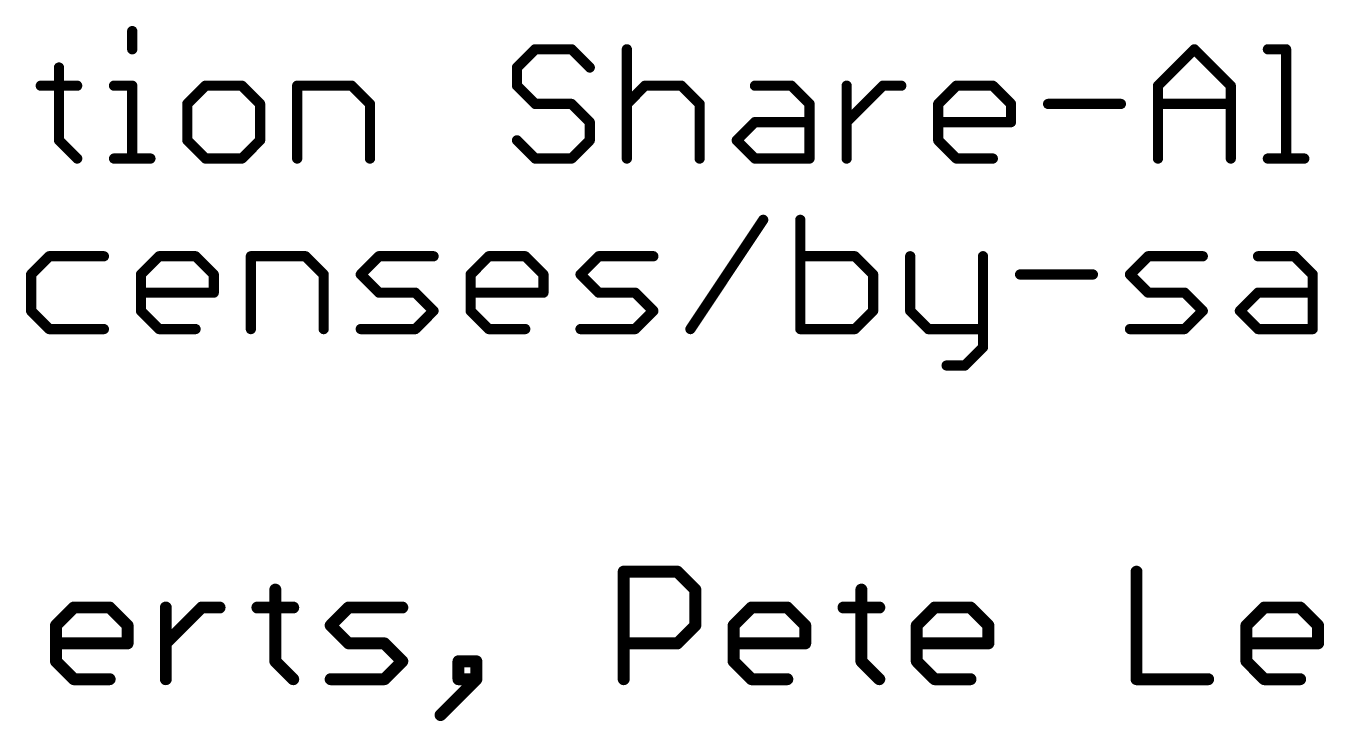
# Model space of a CAD drawing. Extents: x -41 to 66, y -18 to 24.
# Drawn here: x 24.23 to 43.57, y -18.46 to -8.11 of the extents above; entities that cross this region are included whole.
import ezdxf

# ---------------------------------------------------------------- set-up
doc = ezdxf.new("R2010")
doc.units = 0
doc.layers.add('51', color=53, linetype='CONTINUOUS')

msp = doc.modelspace()

# ---------------------------------------------------------------- linework, layer by layer
at = {"layer": '51'}
for points, const_width in [([(25.8158, -8.1856), (25.8158, -8.4568)], 0.1524), ([(31.8187, -8.4568), (31.5475, -8.728)], 0.1524), ([(32.361, -8.4568), (31.8187, -8.4568)], 0.1524), ([(32.6322, -8.728), (32.361, -8.4568)], 0.1524), ([(33.1847, -8.4568), (33.1847, -10.0838)], 0.1524), ([(41.0976, -8.9991), (41.6399, -8.4568)], 0.1524), ([(41.6399, -8.4568), (42.1823, -8.9991)], 0.1524), ([(42.7348, -8.4568), (43.0059, -8.4568)], 0.1524), ([(43.0059, -8.4568), (43.0059, -10.0838)], 0.1524), ([(24.7244, -8.728), (24.7244, -9.8126)], 0.1524), ([(31.5475, -8.728), (31.5475, -8.9991)], 0.1524), ([(24.4532, -8.9991), (24.9955, -8.9991)], 0.1524), ([(25.5446, -8.9991), (25.8158, -8.9991)], 0.1524), ([(25.8158, -8.9991), (25.8158, -10.0838)], 0.1524), ([(26.9072, -8.9991), (26.6361, -9.2703)], 0.1524), ([(27.4496, -8.9991), (26.9072, -8.9991)], 0.1524), ([(27.7207, -9.2703), (27.4496, -8.9991)], 0.1524), ([(28.2732, -10.0838), (28.2732, -8.9991)], 0.1524), ([(28.2732, -8.9991), (29.0867, -8.9991)], 0.1524), ([(29.0867, -8.9991), (29.3579, -9.2703)], 0.1524), ([(31.5475, -8.9991), (31.8187, -9.2703)], 0.1524), ([(33.1847, -9.2703), (33.4558, -8.9991)], 0.1524), ([(33.4558, -8.9991), (33.9982, -8.9991)], 0.1524), ([(33.9982, -8.9991), (34.2693, -9.2703)], 0.1524), ([(35.093, -8.9991), (35.6353, -8.9991)], 0.1524), ([(35.6353, -8.9991), (35.9065, -9.2703)], 0.1524), ([(36.459, -10.0838), (36.459, -8.9991)], 0.1524), ([(36.459, -9.5415), (37.0013, -8.9991)], 0.1524), ([(37.0013, -8.9991), (37.2725, -8.9991)], 0.1524), ([(37.8233, -9.2703), (38.0945, -8.9991)], 0.1524), ([(38.0945, -8.9991), (38.6368, -8.9991)], 0.1524), ([(38.6368, -8.9991), (38.908, -9.2703)], 0.1524), ([(41.0976, -10.0838), (41.0976, -8.9991)], 0.1524), ([(42.1823, -8.9991), (42.1823, -10.0838)], 0.1524), ([(26.6361, -9.2703), (26.6361, -9.8126)], 0.1524), ([(27.7207, -9.8126), (27.7207, -9.2703)], 0.1524), ([(29.3579, -9.2703), (29.3579, -10.0838)], 0.1524), ([(31.8187, -9.2703), (32.361, -9.2703)], 0.1524), ([(32.361, -9.2703), (32.6322, -9.5415)], 0.1524), ([(34.2693, -9.2703), (34.2693, -10.0838)], 0.1524), ([(35.9065, -9.2703), (35.9065, -10.0838)], 0.1524), ([(37.8233, -9.8126), (37.8233, -9.2703)], 0.1524), ([(38.908, -9.2703), (38.908, -9.5415)], 0.1524), ([(39.4605, -9.2703), (40.5451, -9.2703)], 0.1524), ([(41.0976, -9.2703), (42.1823, -9.2703)], 0.1524), ([(32.6322, -9.5415), (32.6322, -9.8126)], 0.1524), ([(34.8218, -9.8126), (35.093, -9.5415)], 0.1524), ([(35.093, -9.5415), (35.9065, -9.5415)], 0.1524), ([(38.908, -9.5415), (37.8233, -9.5415)], 0.1524), ([(24.7244, -9.8126), (24.9955, -10.0838)], 0.1524), ([(26.6361, -9.8126), (26.9072, -10.0838)], 0.1524), ([(27.4496, -10.0838), (27.7207, -9.8126)], 0.1524), ([(31.8187, -10.0838), (31.5475, -9.8126)], 0.1524), ([(32.6322, -9.8126), (32.361, -10.0838)], 0.1524), ([(35.093, -10.0838), (34.8218, -9.8126)], 0.1524), ([(38.0945, -10.0838), (37.8233, -9.8126)], 0.1524), ([(25.5446, -10.0838), (26.087, -10.0838)], 0.1524), ([(26.9072, -10.0838), (27.4496, -10.0838)], 0.1524), ([(32.361, -10.0838), (31.8187, -10.0838)], 0.1524), ([(35.9065, -10.0838), (35.093, -10.0838)], 0.1524), ([(38.6368, -10.0838), (38.0945, -10.0838)], 0.1524), ([(42.7348, -10.0838), (43.2771, -10.0838)], 0.1524), ([(34.1317, -12.6238), (35.2163, -10.9968)], 0.1524), ([(35.7688, -10.9968), (35.7688, -12.6238)], 0.1524), ([(24.5799, -11.5391), (24.3087, -11.8103)], 0.1524), ([(25.3934, -11.5391), (24.5799, -11.5391)], 0.1524), ([(25.9459, -11.8103), (26.2171, -11.5391)], 0.1524), ([(26.2171, -11.5391), (26.7594, -11.5391)], 0.1524), ([(26.7594, -11.5391), (27.0306, -11.8103)], 0.1524), ([(27.583, -12.6238), (27.583, -11.5391)], 0.1524), ([(27.583, -11.5391), (28.3965, -11.5391)], 0.1524), ([(28.3965, -11.5391), (28.6677, -11.8103)], 0.1524), ([(29.2202, -11.8103), (29.4914, -11.5391)], 0.1524), ([(29.4914, -11.5391), (30.3049, -11.5391)], 0.1524), ([(30.8574, -11.8103), (31.1285, -11.5391)], 0.1524), ([(31.1285, -11.5391), (31.6709, -11.5391)], 0.1524), ([(31.6709, -11.5391), (31.942, -11.8103)], 0.1524), ([(32.4945, -11.8103), (32.7657, -11.5391)], 0.1524), ([(32.7657, -11.5391), (33.5792, -11.5391)], 0.1524), ([(36.5823, -11.5391), (35.7688, -11.5391)], 0.1524), ([(36.8535, -11.8103), (36.5823, -11.5391)], 0.1524), ([(37.406, -11.5391), (37.406, -12.3526)], 0.1524), ([(38.4906, -11.5391), (38.4906, -12.895)], 0.1524), ([(40.6803, -11.8103), (40.9515, -11.5391)], 0.1524), ([(40.9515, -11.5391), (41.765, -11.5391)], 0.1524), ([(42.5886, -11.5391), (43.1309, -11.5391)], 0.1524), ([(43.1309, -11.5391), (43.4021, -11.8103)], 0.1524), ([(24.3087, -11.8103), (24.3087, -12.3526)], 0.1524), ([(25.9459, -12.3526), (25.9459, -11.8103)], 0.1524), ([(27.0306, -11.8103), (27.0306, -12.0815)], 0.1524), ([(28.6677, -11.8103), (28.6677, -12.6238)], 0.1524), ([(29.4914, -12.0815), (29.2202, -11.8103)], 0.1524), ([(30.8574, -12.3526), (30.8574, -11.8103)], 0.1524), ([(31.942, -11.8103), (31.942, -12.0815)], 0.1524), ([(32.7657, -12.0815), (32.4945, -11.8103)], 0.1524), ([(36.8535, -12.3526), (36.8535, -11.8103)], 0.1524), ([(39.0431, -11.8103), (40.1278, -11.8103)], 0.1524), ([(40.9515, -12.0815), (40.6803, -11.8103)], 0.1524), ([(43.4021, -11.8103), (43.4021, -12.6238)], 0.1524), ([(27.0306, -12.0815), (25.9459, -12.0815)], 0.1524), ([(30.0337, -12.0815), (29.4914, -12.0815)], 0.1524), ([(30.3049, -12.3526), (30.0337, -12.0815)], 0.1524), ([(31.942, -12.0815), (30.8574, -12.0815)], 0.1524), ([(33.308, -12.0815), (32.7657, -12.0815)], 0.1524), ([(33.5792, -12.3526), (33.308, -12.0815)], 0.1524), ([(41.4938, -12.0815), (40.9515, -12.0815)], 0.1524), ([(41.765, -12.3526), (41.4938, -12.0815)], 0.1524), ([(42.3175, -12.3526), (42.5886, -12.0815)], 0.1524), ([(42.5886, -12.0815), (43.4021, -12.0815)], 0.1524), ([(24.3087, -12.3526), (24.5799, -12.6238)], 0.1524), ([(26.2171, -12.6238), (25.9459, -12.3526)], 0.1524), ([(30.0337, -12.6238), (30.3049, -12.3526)], 0.1524), ([(31.1285, -12.6238), (30.8574, -12.3526)], 0.1524), ([(33.308, -12.6238), (33.5792, -12.3526)], 0.1524), ([(36.5823, -12.6238), (36.8535, -12.3526)], 0.1524), ([(37.406, -12.3526), (37.6771, -12.6238)], 0.1524), ([(41.4938, -12.6238), (41.765, -12.3526)], 0.1524), ([(42.5886, -12.6238), (42.3175, -12.3526)], 0.1524), ([(24.5799, -12.6238), (25.3934, -12.6238)], 0.1524), ([(26.7594, -12.6238), (26.2171, -12.6238)], 0.1524), ([(29.2202, -12.6238), (30.0337, -12.6238)], 0.1524), ([(31.6709, -12.6238), (31.1285, -12.6238)], 0.1524), ([(32.4945, -12.6238), (33.308, -12.6238)], 0.1524), ([(35.7688, -12.6238), (36.5823, -12.6238)], 0.1524), ([(37.6771, -12.6238), (38.4906, -12.6238)], 0.1524), ([(40.6803, -12.6238), (41.4938, -12.6238)], 0.1524), ([(43.4021, -12.6238), (42.5886, -12.6238)], 0.1524), ([(38.4906, -12.895), (38.2195, -13.1661)], 0.1524), ([(38.2195, -13.1661), (37.9483, -13.1661)], 0.1524), ([(33.1376, -17.8384), (33.1376, -16.2369)], 0.1778), ([(33.1376, -16.2369), (33.9384, -16.2369)], 0.1778), ([(33.9384, -16.2369), (34.2053, -16.5038)], 0.1778), ([(40.7776, -16.2369), (40.7776, -17.8384)], 0.1778), ([(27.9473, -16.5038), (27.9473, -17.5715)], 0.1778), ([(34.2053, -16.5038), (34.2053, -17.0376)], 0.1778), ([(36.6788, -16.5038), (36.6788, -17.5715)], 0.1778), ([(24.6789, -17.0376), (24.9459, -16.7707)], 0.1778), ([(24.9459, -16.7707), (25.4797, -16.7707)], 0.1778), ([(25.4797, -16.7707), (25.7467, -17.0376)], 0.1778), ([(26.3161, -17.8384), (26.3161, -16.7707)], 0.1778), ([(26.3161, -17.3046), (26.85, -16.7707)], 0.1778), ([(26.85, -16.7707), (27.1169, -16.7707)], 0.1778), ([(27.6804, -16.7707), (28.2142, -16.7707)], 0.1778), ([(28.7718, -17.0376), (29.0388, -16.7707)], 0.1778), ([(29.0388, -16.7707), (29.8395, -16.7707)], 0.1778), ([(34.7747, -17.0376), (35.0417, -16.7707)], 0.1778), ([(35.0417, -16.7707), (35.5755, -16.7707)], 0.1778), ([(35.5755, -16.7707), (35.8424, -17.0376)], 0.1778), ([(36.4119, -16.7707), (36.9458, -16.7707)], 0.1778), ([(37.5033, -17.0376), (37.7703, -16.7707)], 0.1778), ([(37.7703, -16.7707), (38.3041, -16.7707)], 0.1778), ([(38.3041, -16.7707), (38.571, -17.0376)], 0.1778), ([(42.4148, -17.0376), (42.6817, -16.7707)], 0.1778), ([(42.6817, -16.7707), (43.2156, -16.7707)], 0.1778), ([(43.2156, -16.7707), (43.4825, -17.0376)], 0.1778), ([(24.6789, -17.5715), (24.6789, -17.0376)], 0.1778), ([(25.7467, -17.0376), (25.7467, -17.3046)], 0.1778), ([(29.0388, -17.3046), (28.7718, -17.0376)], 0.1778), ([(34.2053, -17.0376), (33.9384, -17.3046)], 0.1778), ([(34.7747, -17.5715), (34.7747, -17.0376)], 0.1778), ([(35.8424, -17.0376), (35.8424, -17.3046)], 0.1778), ([(37.5033, -17.5715), (37.5033, -17.0376)], 0.1778), ([(38.571, -17.0376), (38.571, -17.3046)], 0.1778), ([(42.4148, -17.5715), (42.4148, -17.0376)], 0.1778), ([(43.4825, -17.0376), (43.4825, -17.3046)], 0.1778), ([(25.7467, -17.3046), (24.6789, -17.3046)], 0.1778), ([(29.5726, -17.3046), (29.0388, -17.3046)], 0.1778), ([(29.8395, -17.5715), (29.5726, -17.3046)], 0.1778), ([(33.9384, -17.3046), (33.1376, -17.3046)], 0.1778), ([(35.8424, -17.3046), (34.7747, -17.3046)], 0.1778), ([(38.571, -17.3046), (37.5033, -17.3046)], 0.1778), ([(43.4825, -17.3046), (42.4148, -17.3046)], 0.1778), ([(24.9459, -17.8384), (24.6789, -17.5715)], 0.1778), ([(27.9473, -17.5715), (28.2142, -17.8384)], 0.1778), ([(29.5726, -17.8384), (29.8395, -17.5715)], 0.1778), ([(30.9428, -17.5715), (30.6759, -17.5715)], 0.1778), ([(30.6759, -17.5715), (30.6759, -17.8384)], 0.1778), ([(30.9428, -17.8384), (30.9428, -17.5715)], 0.1778), ([(35.0417, -17.8384), (34.7747, -17.5715)], 0.1778), ([(36.6788, -17.5715), (36.9458, -17.8384)], 0.1778), ([(37.7703, -17.8384), (37.5033, -17.5715)], 0.1778), ([(42.6817, -17.8384), (42.4148, -17.5715)], 0.1778), ([(25.4797, -17.8384), (24.9459, -17.8384)], 0.1778), ([(28.7718, -17.8384), (29.5726, -17.8384)], 0.1778), ([(30.409, -18.3723), (30.9428, -17.8384)], 0.1778), ([(30.6759, -17.8384), (30.9428, -17.8384)], 0.1778), ([(35.5755, -17.8384), (35.0417, -17.8384)], 0.1778), ([(38.3041, -17.8384), (37.7703, -17.8384)], 0.1778), ([(40.7776, -17.8384), (41.8454, -17.8384)], 0.1778), ([(43.2156, -17.8384), (42.6817, -17.8384)], 0.1778)]:
    msp.add_lwpolyline(points, dxfattribs=dict(at, const_width=const_width))
for points, const_width in [([(25.8539, -8.1856, 1), (25.7777, -8.1856)], 0.0762), ([(25.7777, -8.4568, 1), (25.8539, -8.4568)], 0.0762), ([(31.8187, -8.4187, 1), (31.8187, -8.4949)], 0.0762), ([(31.8456, -8.4838, 1), (31.7918, -8.4299)], 0.0762), ([(32.388, -8.4299, 1), (32.3341, -8.4838)], 0.0762), ([(32.361, -8.4949, 1), (32.361, -8.4187)], 0.0762), ([(33.2228, -8.4568, 1), (33.1466, -8.4568)], 0.0762), ([(41.6669, -8.4299, 1), (41.613, -8.4838)], 0.0762), ([(41.6669, -8.4838, 1), (41.613, -8.4299)], 0.0762), ([(42.7348, -8.4187, 1), (42.7348, -8.4949)], 0.0762), ([(43.044, -8.4568, 1), (42.9678, -8.4568)], 0.0762), ([(43.0059, -8.4949, 1), (43.0059, -8.4187)], 0.0762), ([(24.7625, -8.728, 1), (24.6863, -8.728)], 0.0762), ([(31.5856, -8.728, 1), (31.5094, -8.728)], 0.0762), ([(31.5206, -8.701, 1), (31.5745, -8.7549)], 0.0762), ([(32.6053, -8.7549, 1), (32.6591, -8.701)], 0.0762), ([(24.4532, -8.961, 1), (24.4532, -9.0372)], 0.0762), ([(24.9955, -9.0372, 1), (24.9955, -8.961)], 0.0762), ([(25.5446, -8.961, 1), (25.5446, -9.0372)], 0.0762), ([(25.8539, -8.9991, 1), (25.7777, -8.9991)], 0.0762), ([(25.8158, -9.0372, 1), (25.8158, -8.961)], 0.0762), ([(26.9072, -8.961, 1), (26.9072, -9.0372)], 0.0762), ([(26.9342, -9.0261, 1), (26.8803, -8.9722)], 0.0762), ([(27.4765, -8.9722, 1), (27.4226, -9.0261)], 0.0762), ([(27.4496, -9.0372, 1), (27.4496, -8.961)], 0.0762), ([(28.3113, -8.9991, 1), (28.2351, -8.9991)], 0.0762), ([(28.2732, -8.961, 1), (28.2732, -9.0372)], 0.0762), ([(29.1137, -8.9722, 1), (29.0598, -9.0261)], 0.0762), ([(29.0867, -9.0372, 1), (29.0867, -8.961)], 0.0762), ([(31.5745, -8.9722, 1), (31.5206, -9.0261)], 0.0762), ([(31.5094, -8.9991, 1), (31.5856, -8.9991)], 0.0762), ([(33.4558, -8.961, 1), (33.4558, -9.0372)], 0.0762), ([(33.4828, -9.0261, 1), (33.4289, -8.9722)], 0.0762), ([(34.0251, -8.9722, 1), (33.9712, -9.0261)], 0.0762), ([(33.9982, -9.0372, 1), (33.9982, -8.961)], 0.0762), ([(35.093, -8.961, 1), (35.093, -9.0372)], 0.0762), ([(35.6623, -8.9722, 1), (35.6084, -9.0261)], 0.0762), ([(35.6353, -9.0372, 1), (35.6353, -8.961)], 0.0762), ([(36.4971, -8.9991, 1), (36.4209, -8.9991)], 0.0762), ([(37.0013, -8.961, 1), (37.0013, -9.0372)], 0.0762), ([(37.0283, -9.0261, 1), (36.9744, -8.9722)], 0.0762), ([(37.2725, -9.0372, 1), (37.2725, -8.961)], 0.0762), ([(38.0945, -8.961, 1), (38.0945, -9.0372)], 0.0762), ([(38.1214, -9.0261, 1), (38.0675, -8.9722)], 0.0762), ([(38.6637, -8.9722, 1), (38.6098, -9.0261)], 0.0762), ([(38.6368, -9.0372, 1), (38.6368, -8.961)], 0.0762), ([(41.1357, -8.9991, 1), (41.0595, -8.9991)], 0.0762), ([(41.0707, -8.9722, 1), (41.1246, -9.0261)], 0.0762), ([(42.2204, -8.9991, 1), (42.1442, -8.9991)], 0.0762), ([(42.1553, -9.0261, 1), (42.2092, -8.9722)], 0.0762), ([(26.6742, -9.2703, 1), (26.598, -9.2703)], 0.0762), ([(26.6091, -9.2434, 1), (26.663, -9.2972)], 0.0762), ([(27.7588, -9.2703, 1), (27.6826, -9.2703)], 0.0762), ([(27.6938, -9.2972, 1), (27.7477, -9.2434)], 0.0762), ([(29.396, -9.2703, 1), (29.3198, -9.2703)], 0.0762), ([(29.3309, -9.2972, 1), (29.3848, -9.2434)], 0.0762), ([(31.8187, -9.2322, 1), (31.8187, -9.3084)], 0.0762), ([(31.7918, -9.2972, 1), (31.8456, -9.2434)], 0.0762), ([(32.388, -9.2434, 1), (32.3341, -9.2972)], 0.0762), ([(32.361, -9.3084, 1), (32.361, -9.2322)], 0.0762), ([(33.1577, -9.2434, 1), (33.2116, -9.2972)], 0.0762), ([(34.3074, -9.2703, 1), (34.2312, -9.2703)], 0.0762), ([(34.2424, -9.2972, 1), (34.2963, -9.2434)], 0.0762), ([(35.9446, -9.2703, 1), (35.8684, -9.2703)], 0.0762), ([(35.8796, -9.2972, 1), (35.9334, -9.2434)], 0.0762), ([(37.8614, -9.2703, 1), (37.7852, -9.2703)], 0.0762), ([(37.7964, -9.2434, 1), (37.8502, -9.2972)], 0.0762), ([(38.9461, -9.2703, 1), (38.8699, -9.2703)], 0.0762), ([(38.881, -9.2972, 1), (38.9349, -9.2434)], 0.0762), ([(39.4605, -9.2322, 1), (39.4605, -9.3084)], 0.0762), ([(40.5451, -9.3084, 1), (40.5451, -9.2322)], 0.0762), ([(41.0976, -9.2322, 1), (41.0976, -9.3084)], 0.0762), ([(42.1823, -9.3084, 1), (42.1823, -9.2322)], 0.0762), ([(32.6703, -9.5415, 1), (32.5941, -9.5415)], 0.0762), ([(35.093, -9.5034, 1), (35.093, -9.5796)], 0.0762), ([(35.1199, -9.5684, 1), (35.0661, -9.5145)], 0.0762), ([(35.9065, -9.5796, 1), (35.9065, -9.5034)], 0.0762), ([(37.8233, -9.5034, 1), (37.8233, -9.5796)], 0.0762), ([(38.908, -9.5796, 1), (38.908, -9.5034)], 0.0762), ([(32.6052, -9.5684, 1), (32.6591, -9.5145)], 0.0762), ([(36.4321, -9.5145, 1), (36.4859, -9.5684)], 0.0762), ([(38.8699, -9.5415, 1), (38.9461, -9.5415)], 0.0762), ([(24.7513, -9.7857, 1), (24.6974, -9.8396)], 0.0762), ([(24.6863, -9.8126, 1), (24.7625, -9.8126)], 0.0762), ([(26.663, -9.7857, 1), (26.6091, -9.8396)], 0.0762), ([(26.598, -9.8126, 1), (26.6742, -9.8126)], 0.0762), ([(27.6826, -9.8126, 1), (27.7588, -9.8126)], 0.0762), ([(27.7477, -9.8396, 1), (27.6938, -9.7857)], 0.0762), ([(31.5745, -9.7857, 1), (31.5206, -9.8396)], 0.0762), ([(32.5941, -9.8126, 1), (32.6703, -9.8126)], 0.0762), ([(32.6591, -9.8396, 1), (32.6053, -9.7857)], 0.0762), ([(34.8488, -9.7857, 1), (34.7949, -9.8396)], 0.0762), ([(34.7949, -9.7857, 1), (34.8488, -9.8396)], 0.0762), ([(37.8502, -9.7857, 1), (37.7964, -9.8396)], 0.0762), ([(37.7852, -9.8126, 1), (37.8614, -9.8126)], 0.0762), ([(24.9686, -10.1107, 1), (25.0225, -10.0569)], 0.0762), ([(25.5446, -10.0457, 1), (25.5446, -10.1219)], 0.0762), ([(25.7777, -10.0838, 1), (25.8539, -10.0838)], 0.0762), ([(26.087, -10.1219, 1), (26.087, -10.0457)], 0.0762), ([(26.9072, -10.0457, 1), (26.9072, -10.1219)], 0.0762), ([(26.8803, -10.1107, 1), (26.9342, -10.0569)], 0.0762), ([(27.4226, -10.0569, 1), (27.4765, -10.1107)], 0.0762), ([(27.4496, -10.1219, 1), (27.4496, -10.0457)], 0.0762), ([(28.2351, -10.0838, 1), (28.3113, -10.0838)], 0.0762), ([(29.3198, -10.0838, 1), (29.396, -10.0838)], 0.0762), ([(31.8187, -10.0457, 1), (31.8187, -10.1219)], 0.0762), ([(31.7918, -10.1107, 1), (31.8456, -10.0569)], 0.0762), ([(32.3341, -10.0569, 1), (32.388, -10.1107)], 0.0762), ([(32.361, -10.1219, 1), (32.361, -10.0457)], 0.0762), ([(33.1466, -10.0838, 1), (33.2228, -10.0838)], 0.0762), ([(34.2312, -10.0838, 1), (34.3074, -10.0838)], 0.0762), ([(35.093, -10.0457, 1), (35.093, -10.1219)], 0.0762), ([(35.0661, -10.1107, 1), (35.1199, -10.0569)], 0.0762), ([(35.8684, -10.0838, 1), (35.9446, -10.0838)], 0.0762), ([(35.9065, -10.1219, 1), (35.9065, -10.0457)], 0.0762), ([(36.4209, -10.0838, 1), (36.4971, -10.0838)], 0.0762), ([(38.0945, -10.0457, 1), (38.0945, -10.1219)], 0.0762), ([(38.0675, -10.1107, 1), (38.1214, -10.0569)], 0.0762), ([(38.6368, -10.1219, 1), (38.6368, -10.0457)], 0.0762), ([(41.0595, -10.0838, 1), (41.1357, -10.0838)], 0.0762), ([(42.1442, -10.0838, 1), (42.2204, -10.0838)], 0.0762), ([(42.7348, -10.0457, 1), (42.7348, -10.1219)], 0.0762), ([(42.9678, -10.0838, 1), (43.044, -10.0838)], 0.0762), ([(43.2771, -10.1219, 1), (43.2771, -10.0457)], 0.0762), ([(35.248, -11.0179, 1), (35.1846, -10.9757)], 0.0762), ([(35.8069, -10.9968, 1), (35.7307, -10.9968)], 0.0762), ([(24.5799, -11.501, 1), (24.5799, -11.5772)], 0.0762), ([(24.6068, -11.5661, 1), (24.553, -11.5122)], 0.0762), ([(25.3934, -11.5772, 1), (25.3934, -11.501)], 0.0762), ([(26.2171, -11.501, 1), (26.2171, -11.5772)], 0.0762), ([(26.244, -11.5661, 1), (26.1901, -11.5122)], 0.0762), ([(26.7863, -11.5122, 1), (26.7324, -11.5661)], 0.0762), ([(26.7594, -11.5772, 1), (26.7594, -11.501)], 0.0762), ([(27.6211, -11.5391, 1), (27.5449, -11.5391)], 0.0762), ([(27.583, -11.501, 1), (27.583, -11.5772)], 0.0762), ([(28.4235, -11.5122, 1), (28.3696, -11.5661)], 0.0762), ([(28.3965, -11.5772, 1), (28.3965, -11.501)], 0.0762), ([(29.4914, -11.501, 1), (29.4914, -11.5772)], 0.0762), ([(29.5183, -11.5661, 1), (29.4644, -11.5122)], 0.0762), ([(30.3049, -11.5772, 1), (30.3049, -11.501)], 0.0762), ([(31.1285, -11.501, 1), (31.1285, -11.5772)], 0.0762), ([(31.1555, -11.5661, 1), (31.1016, -11.5122)], 0.0762), ([(31.6978, -11.5122, 1), (31.6439, -11.5661)], 0.0762), ([(31.6709, -11.5772, 1), (31.6709, -11.501)], 0.0762), ([(32.7657, -11.501, 1), (32.7657, -11.5772)], 0.0762), ([(32.7926, -11.5661, 1), (32.7387, -11.5122)], 0.0762), ([(33.5792, -11.5772, 1), (33.5792, -11.501)], 0.0762), ([(35.7688, -11.501, 1), (35.7688, -11.5772)], 0.0762), ([(36.6093, -11.5122, 1), (36.5554, -11.5661)], 0.0762), ([(36.5823, -11.5772, 1), (36.5823, -11.501)], 0.0762), ([(37.4441, -11.5391, 1), (37.3679, -11.5391)], 0.0762), ([(38.5287, -11.5391, 1), (38.4525, -11.5391)], 0.0762), ([(40.9515, -11.501, 1), (40.9515, -11.5772)], 0.0762), ([(40.9784, -11.5661, 1), (40.9245, -11.5122)], 0.0762), ([(41.765, -11.5772, 1), (41.765, -11.501)], 0.0762), ([(42.5886, -11.501, 1), (42.5886, -11.5772)], 0.0762), ([(43.1579, -11.5122, 1), (43.104, -11.5661)], 0.0762), ([(43.1309, -11.5772, 1), (43.1309, -11.501)], 0.0762), ([(24.3468, -11.8103, 1), (24.2706, -11.8103)], 0.0762), ([(24.2818, -11.7834, 1), (24.3357, -11.8372)], 0.0762), ([(25.984, -11.8103, 1), (25.9078, -11.8103)], 0.0762), ([(25.9189, -11.7834, 1), (25.9728, -11.8372)], 0.0762), ([(27.0687, -11.8103, 1), (26.9925, -11.8103)], 0.0762), ([(27.0036, -11.8372, 1), (27.0575, -11.7834)], 0.0762), ([(28.7058, -11.8103, 1), (28.6296, -11.8103)], 0.0762), ([(28.6408, -11.8372, 1), (28.6946, -11.7834)], 0.0762), ([(29.2471, -11.7834, 1), (29.1933, -11.8372)], 0.0762), ([(29.1933, -11.7834, 1), (29.2471, -11.8372)], 0.0762), ([(30.8955, -11.8103, 1), (30.8193, -11.8103)], 0.0762), ([(30.8304, -11.7834, 1), (30.8843, -11.8372)], 0.0762), ([(31.9801, -11.8103, 1), (31.9039, -11.8103)], 0.0762), ([(31.9151, -11.8372, 1), (31.969, -11.7834)], 0.0762), ([(32.5215, -11.7834, 1), (32.4676, -11.8372)], 0.0762), ([(32.4676, -11.7834, 1), (32.5215, -11.8372)], 0.0762), ([(36.8916, -11.8103, 1), (36.8154, -11.8103)], 0.0762), ([(36.8265, -11.8372, 1), (36.8804, -11.7834)], 0.0762), ([(39.0431, -11.7722, 1), (39.0431, -11.8484)], 0.0762), ([(40.1278, -11.8484, 1), (40.1278, -11.7722)], 0.0762), ([(40.7072, -11.7834, 1), (40.6534, -11.8372)], 0.0762), ([(40.6534, -11.7834, 1), (40.7072, -11.8372)], 0.0762), ([(43.4402, -11.8103, 1), (43.364, -11.8103)], 0.0762), ([(43.3752, -11.8372, 1), (43.4291, -11.7834)], 0.0762), ([(25.9459, -12.0434, 1), (25.9459, -12.1196)], 0.0762), ([(26.9925, -12.0815, 1), (27.0687, -12.0815)], 0.0762), ([(27.0306, -12.1196, 1), (27.0306, -12.0434)], 0.0762), ([(29.4914, -12.0434, 1), (29.4914, -12.1196)], 0.0762), ([(29.4644, -12.1084, 1), (29.5183, -12.0545)], 0.0762), ([(30.0606, -12.0545, 1), (30.0068, -12.1084)], 0.0762), ([(30.0337, -12.1196, 1), (30.0337, -12.0434)], 0.0762), ([(30.8574, -12.0434, 1), (30.8574, -12.1196)], 0.0762), ([(31.9039, -12.0815, 1), (31.9801, -12.0815)], 0.0762), ([(31.942, -12.1196, 1), (31.942, -12.0434)], 0.0762), ([(32.7657, -12.0434, 1), (32.7657, -12.1196)], 0.0762), ([(32.7387, -12.1084, 1), (32.7926, -12.0545)], 0.0762), ([(33.335, -12.0545, 1), (33.2811, -12.1084)], 0.0762), ([(33.308, -12.1196, 1), (33.308, -12.0434)], 0.0762), ([(40.9515, -12.0434, 1), (40.9515, -12.1196)], 0.0762), ([(40.9245, -12.1084, 1), (40.9784, -12.0545)], 0.0762), ([(41.5207, -12.0545, 1), (41.4668, -12.1084)], 0.0762), ([(41.4938, -12.1196, 1), (41.4938, -12.0434)], 0.0762), ([(42.5886, -12.0434, 1), (42.5886, -12.1196)], 0.0762), ([(42.6156, -12.1084, 1), (42.5617, -12.0545)], 0.0762), ([(43.4021, -12.1196, 1), (43.4021, -12.0434)], 0.0762), ([(24.3357, -12.3257, 1), (24.2818, -12.3796)], 0.0762), ([(24.2706, -12.3526, 1), (24.3468, -12.3526)], 0.0762), ([(25.9728, -12.3257, 1), (25.9189, -12.3796)], 0.0762), ([(25.9078, -12.3526, 1), (25.984, -12.3526)], 0.0762), ([(30.3318, -12.3796, 1), (30.2779, -12.3257)], 0.0762), ([(30.2779, -12.3796, 1), (30.3318, -12.3257)], 0.0762), ([(30.8843, -12.3257, 1), (30.8304, -12.3796)], 0.0762), ([(30.8193, -12.3526, 1), (30.8955, -12.3526)], 0.0762), ([(33.6061, -12.3796, 1), (33.5522, -12.3257)], 0.0762), ([(33.5522, -12.3796, 1), (33.6061, -12.3257)], 0.0762), ([(36.8154, -12.3526, 1), (36.8916, -12.3526)], 0.0762), ([(36.8804, -12.3796, 1), (36.8265, -12.3257)], 0.0762), ([(37.4329, -12.3257, 1), (37.379, -12.3796)], 0.0762), ([(37.3679, -12.3526, 1), (37.4441, -12.3526)], 0.0762), ([(41.7919, -12.3796, 1), (41.738, -12.3257)], 0.0762), ([(41.738, -12.3796, 1), (41.7919, -12.3257)], 0.0762), ([(42.3444, -12.3257, 1), (42.2905, -12.3796)], 0.0762), ([(42.2905, -12.3257, 1), (42.3444, -12.3796)], 0.0762), ([(24.5799, -12.5857, 1), (24.5799, -12.6619)], 0.0762), ([(24.553, -12.6507, 1), (24.6068, -12.5969)], 0.0762), ([(25.3934, -12.6619, 1), (25.3934, -12.5857)], 0.0762), ([(26.2171, -12.5857, 1), (26.2171, -12.6619)], 0.0762), ([(26.1901, -12.6507, 1), (26.244, -12.5969)], 0.0762), ([(26.7594, -12.6619, 1), (26.7594, -12.5857)], 0.0762), ([(29.2202, -12.5857, 1), (29.2202, -12.6619)], 0.0762), ([(30.0068, -12.5969, 1), (30.0606, -12.6507)], 0.0762), ([(30.0337, -12.6619, 1), (30.0337, -12.5857)], 0.0762), ([(31.1285, -12.5857, 1), (31.1285, -12.6619)], 0.0762), ([(31.1016, -12.6507, 1), (31.1555, -12.5969)], 0.0762), ([(31.6709, -12.6619, 1), (31.6709, -12.5857)], 0.0762), ([(32.4945, -12.5857, 1), (32.4945, -12.6619)], 0.0762), ([(33.2811, -12.5969, 1), (33.3349, -12.6507)], 0.0762), ([(33.308, -12.6619, 1), (33.308, -12.5857)], 0.0762), ([(34.1, -12.6027, 1), (34.1634, -12.6449)], 0.0762), ([(35.7688, -12.5857, 1), (35.7688, -12.6619)], 0.0762), ([(36.5554, -12.5969, 1), (36.6093, -12.6507)], 0.0762), ([(36.5823, -12.6619, 1), (36.5823, -12.5857)], 0.0762), ([(37.6771, -12.5857, 1), (37.6771, -12.6619)], 0.0762), ([(37.6502, -12.6507, 1), (37.7041, -12.5969)], 0.0762), ([(38.4906, -12.6619, 1), (38.4906, -12.5857)], 0.0762), ([(40.6803, -12.5857, 1), (40.6803, -12.6619)], 0.0762), ([(41.4669, -12.5969, 1), (41.5207, -12.6507)], 0.0762), ([(41.4938, -12.6619, 1), (41.4938, -12.5857)], 0.0762), ([(42.5886, -12.5857, 1), (42.5886, -12.6619)], 0.0762), ([(42.5617, -12.6507, 1), (42.6156, -12.5969)], 0.0762), ([(43.4021, -12.6619, 1), (43.4021, -12.5857)], 0.0762), ([(27.5449, -12.6238, 1), (27.6211, -12.6238)], 0.0762), ([(28.6296, -12.6238, 1), (28.7058, -12.6238)], 0.0762), ([(35.7307, -12.6238, 1), (35.8069, -12.6238)], 0.0762), ([(43.364, -12.6238, 1), (43.4402, -12.6238)], 0.0762), ([(38.4525, -12.895, 1), (38.5287, -12.895)], 0.0762), ([(38.5176, -12.9219, 1), (38.4637, -12.868)], 0.0762), ([(37.9483, -13.128, 1), (37.9483, -13.2042)], 0.0762), ([(38.1925, -13.1392, 1), (38.2464, -13.1931)], 0.0762), ([(38.2195, -13.2042, 1), (38.2195, -13.128)], 0.0762), ([(33.1376, -16.1924, 1), (33.1376, -16.2813)], 0.0889), ([(33.182, -16.2369, 1), (33.0931, -16.2369)], 0.0889), ([(33.9698, -16.2054, 1), (33.9069, -16.2683)], 0.0889), ([(33.9384, -16.2813, 1), (33.9384, -16.1924)], 0.0889), ([(40.8221, -16.2369, 1), (40.7332, -16.2369)], 0.0889), ([(27.9918, -16.5038, 1), (27.9029, -16.5038)], 0.0889), ([(34.2497, -16.5038, 1), (34.1608, -16.5038)], 0.0889), ([(34.1739, -16.5352, 1), (34.2367, -16.4723)], 0.0889), ([(36.7233, -16.5038, 1), (36.6344, -16.5038)], 0.0889), ([(24.9459, -16.7263, 1), (24.9459, -16.8152)], 0.0889), ([(24.9773, -16.8021, 1), (24.9144, -16.7393)], 0.0889), ([(25.5112, -16.7393, 1), (25.4483, -16.8021)], 0.0889), ([(25.4797, -16.8152, 1), (25.4797, -16.7263)], 0.0889), ([(26.3605, -16.7707, 1), (26.2716, -16.7707)], 0.0889), ([(26.85, -16.7263, 1), (26.85, -16.8152)], 0.0889), ([(26.8814, -16.8021, 1), (26.8185, -16.7393)], 0.0889), ([(27.1169, -16.8152, 1), (27.1169, -16.7263)], 0.0889), ([(27.6804, -16.7263, 1), (27.6804, -16.8152)], 0.0889), ([(28.2142, -16.8152, 1), (28.2142, -16.7263)], 0.0889), ([(29.0388, -16.7263, 1), (29.0388, -16.8152)], 0.0889), ([(29.0702, -16.8021, 1), (29.0073, -16.7393)], 0.0889), ([(29.8395, -16.8152, 1), (29.8395, -16.7263)], 0.0889), ([(35.0417, -16.7263, 1), (35.0417, -16.8152)], 0.0889), ([(35.0731, -16.8021, 1), (35.0102, -16.7393)], 0.0889), ([(35.607, -16.7393, 1), (35.5441, -16.8021)], 0.0889), ([(35.5755, -16.8152, 1), (35.5755, -16.7263)], 0.0889), ([(36.4119, -16.7263, 1), (36.4119, -16.8152)], 0.0889), ([(36.9458, -16.8152, 1), (36.9458, -16.7263)], 0.0889), ([(37.7703, -16.7263, 1), (37.7703, -16.8152)], 0.0889), ([(37.8017, -16.8021, 1), (37.7388, -16.7393)], 0.0889), ([(38.3355, -16.7393, 1), (38.2727, -16.8021)], 0.0889), ([(38.3041, -16.8152, 1), (38.3041, -16.7263)], 0.0889), ([(42.6817, -16.7263, 1), (42.6817, -16.8152)], 0.0889), ([(42.7132, -16.8021, 1), (42.6503, -16.7393)], 0.0889), ([(43.247, -16.7393, 1), (43.1842, -16.8021)], 0.0889), ([(43.2156, -16.8152, 1), (43.2156, -16.7263)], 0.0889), ([(24.7234, -17.0376, 1), (24.6345, -17.0376)], 0.0889), ([(24.6475, -17.0062, 1), (24.7104, -17.0691)], 0.0889), ([(25.7911, -17.0376, 1), (25.7022, -17.0376)], 0.0889), ([(25.7152, -17.0691, 1), (25.7781, -17.0062)], 0.0889), ([(28.8033, -17.0062, 1), (28.7404, -17.0691)], 0.0889), ([(28.7404, -17.0062, 1), (28.8033, -17.0691)], 0.0889), ([(34.1608, -17.0376, 1), (34.2497, -17.0376)], 0.0889), ([(34.2367, -17.0691, 1), (34.1739, -17.0062)], 0.0889), ([(34.7433, -17.0062, 1), (34.8062, -17.0691)], 0.0889), ([(34.8192, -17.0376, 1), (34.7303, -17.0376)], 0.0889), ([(35.8869, -17.0376, 1), (35.798, -17.0376)], 0.0889), ([(35.811, -17.0691, 1), (35.8739, -17.0062)], 0.0889), ([(37.4719, -17.0062, 1), (37.5348, -17.0691)], 0.0889), ([(37.5478, -17.0376, 1), (37.4589, -17.0376)], 0.0889), ([(38.6155, -17.0376, 1), (38.5266, -17.0376)], 0.0889), ([(38.5396, -17.0691, 1), (38.6025, -17.0062)], 0.0889), ([(42.4592, -17.0376, 1), (42.3704, -17.0376)], 0.0889), ([(42.3834, -17.0062, 1), (42.4462, -17.0691)], 0.0889), ([(43.527, -17.0376, 1), (43.4381, -17.0376)], 0.0889), ([(43.4511, -17.0691, 1), (43.5139, -17.0062)], 0.0889), ([(24.6789, -17.2601, 1), (24.6789, -17.349)], 0.0889), ([(25.7022, -17.3046, 1), (25.7911, -17.3046)], 0.0889), ([(25.7467, -17.349, 1), (25.7467, -17.2601)], 0.0889), ([(26.2847, -17.2731, 1), (26.3475, -17.336)], 0.0889), ([(29.0388, -17.2601, 1), (29.0388, -17.349)], 0.0889), ([(29.0073, -17.336, 1), (29.0702, -17.2731)], 0.0889), ([(29.604, -17.2731, 1), (29.5412, -17.336)], 0.0889), ([(29.5726, -17.349, 1), (29.5726, -17.2601)], 0.0889), ([(33.1376, -17.2601, 1), (33.1376, -17.349)], 0.0889), ([(33.9069, -17.2731, 1), (33.9698, -17.336)], 0.0889), ([(33.9384, -17.349, 1), (33.9384, -17.2601)], 0.0889), ([(34.7747, -17.2601, 1), (34.7747, -17.349)], 0.0889), ([(35.798, -17.3046, 1), (35.8869, -17.3046)], 0.0889), ([(35.8424, -17.349, 1), (35.8424, -17.2601)], 0.0889), ([(37.5033, -17.2601, 1), (37.5033, -17.349)], 0.0889), ([(38.5266, -17.3046, 1), (38.6155, -17.3046)], 0.0889), ([(38.571, -17.349, 1), (38.571, -17.2601)], 0.0889), ([(42.4148, -17.2601, 1), (42.4148, -17.349)], 0.0889), ([(43.4381, -17.3046, 1), (43.527, -17.3046)], 0.0889), ([(43.4825, -17.349, 1), (43.4825, -17.2601)], 0.0889), ([(24.6345, -17.5715, 1), (24.7234, -17.5715)], 0.0889), ([(24.7104, -17.5401, 1), (24.6475, -17.6029)], 0.0889), ([(27.9029, -17.5715, 1), (27.9918, -17.5715)], 0.0889), ([(27.9788, -17.5401, 1), (27.9159, -17.6029)], 0.0889), ([(29.871, -17.6029, 1), (29.8081, -17.5401)], 0.0889), ([(29.8081, -17.6029, 1), (29.871, -17.5401)], 0.0889), ([(30.6759, -17.527, 1), (30.6759, -17.6159)], 0.0889), ([(30.7204, -17.5715, 1), (30.6315, -17.5715)], 0.0889), ([(30.9873, -17.5715, 1), (30.8984, -17.5715)], 0.0889), ([(30.9428, -17.6159, 1), (30.9428, -17.527)], 0.0889), ([(34.8062, -17.5401, 1), (34.7433, -17.6029)], 0.0889), ([(34.7303, -17.5715, 1), (34.8192, -17.5715)], 0.0889), ([(36.7103, -17.5401, 1), (36.6474, -17.6029)], 0.0889), ([(36.6344, -17.5715, 1), (36.7233, -17.5715)], 0.0889), ([(37.5348, -17.5401, 1), (37.4719, -17.6029)], 0.0889), ([(37.4589, -17.5715, 1), (37.5478, -17.5715)], 0.0889), ([(42.4462, -17.5401, 1), (42.3834, -17.6029)], 0.0889), ([(42.3704, -17.5715, 1), (42.4592, -17.5715)], 0.0889), ([(24.9459, -17.794, 1), (24.9459, -17.8829)], 0.0889), ([(24.9144, -17.8698, 1), (24.9773, -17.807)], 0.0889), ([(25.4797, -17.8829, 1), (25.4797, -17.794)], 0.0889), ([(28.1828, -17.8698, 1), (28.2457, -17.807)], 0.0889), ([(28.7718, -17.794, 1), (28.7718, -17.8829)], 0.0889), ([(29.5412, -17.807, 1), (29.604, -17.8698)], 0.0889), ([(29.5726, -17.8829, 1), (29.5726, -17.794)], 0.0889), ([(30.6759, -17.794, 1), (30.6759, -17.8829)], 0.0889), ([(30.9743, -17.8698, 1), (30.9114, -17.807)], 0.0889), ([(30.9428, -17.8829, 1), (30.9428, -17.794)], 0.0889), ([(35.0417, -17.794, 1), (35.0417, -17.8829)], 0.0889), ([(35.0102, -17.8698, 1), (35.0731, -17.807)], 0.0889), ([(35.5755, -17.8829, 1), (35.5755, -17.794)], 0.0889), ([(36.9143, -17.8698, 1), (36.9772, -17.807)], 0.0889), ([(37.7703, -17.794, 1), (37.7703, -17.8829)], 0.0889), ([(37.7388, -17.8698, 1), (37.8017, -17.807)], 0.0889), ([(38.3041, -17.8829, 1), (38.3041, -17.794)], 0.0889), ([(40.7776, -17.794, 1), (40.7776, -17.8829)], 0.0889), ([(41.8454, -17.8829, 1), (41.8454, -17.794)], 0.0889), ([(42.6817, -17.794, 1), (42.6817, -17.8829)], 0.0889), ([(42.6503, -17.8698, 1), (42.7132, -17.807)], 0.0889), ([(43.2156, -17.8829, 1), (43.2156, -17.794)], 0.0889), ([(26.2716, -17.8384, 1), (26.3605, -17.8384)], 0.0889), ([(30.6315, -17.8384, 1), (30.7204, -17.8384)], 0.0889), ([(30.8984, -17.8384, 1), (30.9873, -17.8384)], 0.0889), ([(33.0931, -17.8384, 1), (33.182, -17.8384)], 0.0889), ([(40.7332, -17.8384, 1), (40.8221, -17.8384)], 0.0889), ([(30.3776, -18.3408, 1), (30.4404, -18.4037)], 0.0889)]:
    msp.add_lwpolyline(points, format="xyb", dxfattribs=dict(at, const_width=const_width))

doc.saveas('drawing.dxf')
